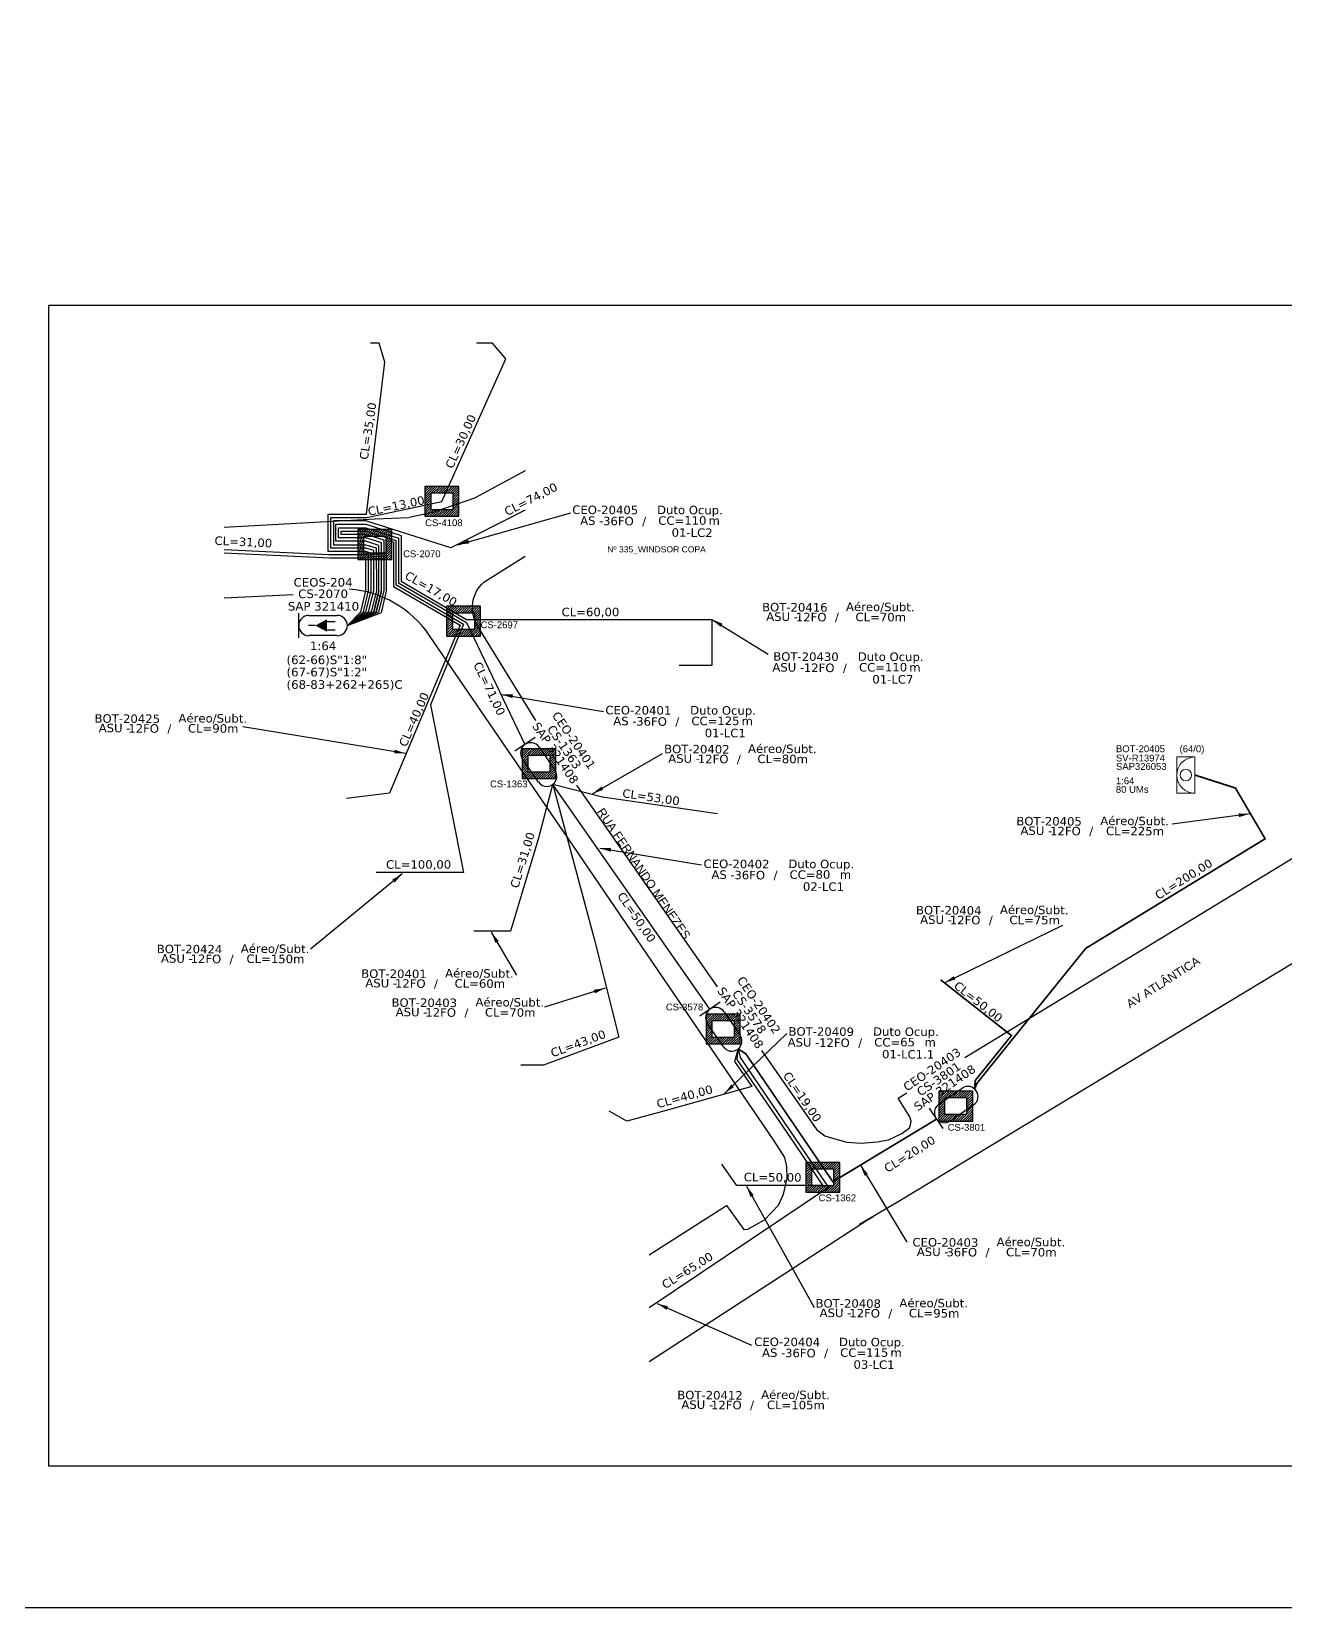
# Model space of a CAD drawing. Extents: x -89 to 1665, y 705 to 1299.
# Drawn here: x 1325.3 to 1546.9, y 705 to 983.6 of the extents above; entities that cross this region are included whole.
import ezdxf
from ezdxf.enums import TextEntityAlignment as Align

# ---------------------------------------------------------------- set-up
doc = ezdxf.new("R2010")
doc.units = 0
for name, color, linetype in [('10.1-Caixas Subterrâneas', 5, 'Continuous'), ('20.4-CEOS', 1, 'Continuous'), ('20.5-CEO', 1, 'Continuous'), ('CAP a instalar', 1, 'Continuous'), ('celulas gpon', 7, 'Continuous'), ('label_cabos', 7, 'Continuous'), ('Legenda', 1, 'Continuous'), ('QUADRA', 7, 'Continuous'), ('Segmento de Logradouro Texto', 238, 'Continuous')]:
    doc.layers.add(name, color=color, linetype=linetype)
doc.layers.add('20.1-CDO_INTERIOR', color=1, linetype='Continuous', lineweight=0)
doc.layers.add('EXTRA', color=50, linetype='Continuous', plot=False)
doc.styles.add('ARIAL', font='arial.ttf')
doc.styles.add('DIGICADE', font='arial.ttf')
doc.styles.add('siredit', font='verdana.ttf')
doc.linetypes.add('FENCELINE1', pattern='A,0.25,-0.1,[133,ltypeshp.shx,S=0.1,R=0,X=-0.1,Y=0],-0.1,1', length=1.45)
doc.dimstyles.new('CC', dxfattribs={"dimtxt": 1, "dimasz": 2, "dimexe": 0.18, "dimexo": 0.0625, "dimgap": 0.09, "dimtad": 0, "dimdec": 0, "dimrnd": 1, "dimzin": 0, "dimdsep": 46, "dimtxsty": 'siredit', "dimblk": 'NONE', "dimcen": 0, "dimse1": 1, "dimse2": 1, "dimsd1": 1, "dimsd2": 1, "dimclrt": 7, "dimadec": 0, "dimazin": 0, "dimtfac": 1, "dimtdec": 0, "dimtofl": 0, "dimtmove": 0, "dimatfit": 3, "dimfxl": 0, "dimtolj": 1, "dimtzin": 0, "dimarcsym": 0})

# ---------------------------------------------------------------- blocks, each defined once
blk = doc.blocks.new('*X59')
at = {"color": 0, "linetype": 'Continuous'}
for p, q in [((-1.25, 0.34099), (-0.49099, 1.1)), ((-1.25, 0.517767), (-0.667767, 1.1)), ((-1.25, 0.694544), (-0.844544, 1.1)), ((-1.25, 0.87132), (-1.02132, 1.1)), ((-1.25, 1.048097), (-1.198097, 1.1)), ((-1.25, 0.164214), (-0.8035, 0.610714)), ((-1.25, -0.012563), (-0.8035, 0.433937)), ((-1.25, -0.18934), (-0.8035, 0.25716)), ((-1.25, -0.366117), (-0.8035, 0.080383)), ((-0.789214, 0.625), (-0.314214, 1.1)), ((-0.612437, 0.625), (-0.137437, 1.1)), ((-0.43566, 0.625), (0.03934, 1.1)), ((-0.258883, 0.625), (0.216117, 1.1)), ((-0.082107, 0.625), (0.392893, 1.1)), ((0.09467, 0.625), (0.56967, 1.1)), ((0.271447, 0.625), (0.746447, 1.1)), ((0.448223, 0.625), (0.923223, 1.1)), ((0.625, 0.625), (1.1, 1.1)), ((0.801777, 0.625), (1.25, 1.073223)), ((0.8035, 0.449947), (1.25, 0.896447)), ((0.8035, 0.27317), (1.25, 0.71967)), ((0.8035, 0.096393), (1.25, 0.542893)), ((0.8035, -0.080383), (1.25, 0.366117)), ((0.8035, -0.25716), (1.25, 0.18934)), ((0.8035, -0.433937), (1.25, 0.012563)), ((-1.25, -0.542893), (-0.8035, -0.096393)), ((-1.25, -0.71967), (-0.8035, -0.27317)), ((-1.25, -0.896447), (-0.8035, -0.449947)), ((-1.25, -1.073223), (-0.801777, -0.625)), ((-1.1, -1.1), (-0.625, -0.625)), ((-0.923223, -1.1), (-0.448223, -0.625)), ((-0.746447, -1.1), (-0.271447, -0.625)), ((-0.56967, -1.1), (-0.09467, -0.625)), ((-0.392893, -1.1), (0.082107, -0.625)), ((-0.216117, -1.1), (0.258883, -0.625)), ((-0.03934, -1.1), (0.43566, -0.625)), ((0.137437, -1.1), (0.612437, -0.625)), ((0.314214, -1.1), (0.789214, -0.625)), ((0.49099, -1.1), (1.25, -0.34099)), ((0.667767, -1.1), (1.25, -0.517767)), ((0.8035, -0.610714), (1.25, -0.164214)), ((0.844544, -1.1), (1.25, -0.694544)), ((1.02132, -1.1), (1.25, -0.87132)), ((1.198097, -1.1), (1.25, -1.048097))]:
    blk.add_line(p, q, dxfattribs=at)
blk = doc.blocks.new('MANHOLE_MQ')
at = {"color": 0, "linetype": 'Continuous'}
for p, q in [((0.00000623, 0.00000569), (-0.00000627, 0.00000569)), ((-0.00000627, 0.00000569), (-0.00000627, -0.00000531)), ((-0.00000404, 0.00000331), (0.00000399, 0.00000331)), ((-0.00000404, -0.00000294), (-0.00000404, 0.00000331)), ((0.00000399, 0.00000331), (0.00000399, -0.00000294)), ((0.00000623, -0.00000531), (0.00000623, 0.00000569)), ((-0.00000627, -0.00000531), (0.00000623, -0.00000531)), ((0.00000399, -0.00000294), (-0.00000404, -0.00000294)), ((0.00000399, -0.00000294), (0.00000399, -0.00000294))]:
    blk.add_line(p, q, dxfattribs=at)
at = {"color": 0, "linetype": 'Continuous', "xscale": 5e-06, "yscale": 5e-06, "zscale": 1e-05}
blk.add_blockref('*X59', (-0.00000002, 0.00000019), dxfattribs=at)
blk = doc.blocks.new('Inst CB DT OCUP CFOA-SM-AS-80-TS-36')
at = {"layer": 'label_cabos', "color": 0, "style": 'siredit'}
for tag, flags, p in [('ID_ATIVIDADE', 3, (1.31, 2.67)), ('FATOR', 1, (11.56, 2.55))]:
    blk.add_attdef(tag, text='', height=1, rotation=359.69, dxfattribs=dict(at, flags=flags)).set_placement(p, align=Align.MIDDLE_CENTER)
for tag, p in [('TIPO_CABO', (1.76, 0)), ('DESTINO_CABO', (3.13, 1.26)), ('CABO', (4.69, -0.05)), ('/', (7.71, -0.05)), ('LANCE', (10.91, 0)), ('TIPO_CABO', (13.11, 1.24)), ('UND', (15.96, 0)), ('FID', (13.15, -1.41))]:
    blk.add_attdef(tag, text='', height=1, rotation=359.69, dxfattribs=at).set_placement(p, align=Align.MIDDLE_CENTER)
blk.add_attdef('QTDE', (12.43, -0.47), '', height=1, rotation=359.69, dxfattribs=at)
blk = doc.blocks.new('_None')
blk = doc.blocks.new('LEGENDA DOS CABOS')
at = {"layer": 'EXTRA', "color": 0, "style": 'siredit'}
for tag, p in [('ID', (4.6, 0.97)), ('XX', (9.03, 0.97))]:
    blk.add_attdef(tag, text='', height=0.48, rotation=359.69, dxfattribs=at).set_placement(p, align=Align.MIDDLE_CENTER)
at = {"layer": 'Legenda', "color": 0, "style": 'siredit'}
for tag, p in [('TIPO_CABO', (1.31, 0)), ('CABO', (4.69, -0.05)), ('/', (6.81, -0.05)), ('METROS', (10.03, -0.05))]:
    blk.add_attdef(tag, text='', height=0.8, rotation=359.69, dxfattribs=at).set_placement(p, align=Align.MIDDLE_CENTER)
blk = doc.blocks.new('Inst CB DT OCUP CFOA-SM-ASU-120-S-12')
at = {"layer": 'label_cabos', "color": 0, "style": 'siredit'}
for tag, flags, p in [('ID_ATIVIDADE', 3, (1.31, 2.67)), ('FATOR', 1, (11.56, 2.55))]:
    blk.add_attdef(tag, text='', height=1, rotation=359.69, dxfattribs=dict(at, flags=flags)).set_placement(p, align=Align.MIDDLE_CENTER)
for tag, p in [('TIPO_CABO', (1.26, 0)), ('DESTINO_CABO', (3.13, 1.26)), ('CABO', (4.69, -0.05)), ('/', (7.71, -0.05)), ('LANCE', (10.91, 0)), ('TIPO_CABO', (13.11, 1.24)), ('UND', (15.96, 0)), ('FID', (13.15, -1.41))]:
    blk.add_attdef(tag, text='', height=1, rotation=359.69, dxfattribs=at).set_placement(p, align=Align.MIDDLE_CENTER)
blk.add_attdef('QTDE', (12.43, -0.47), '', height=1, rotation=359.69, dxfattribs=at)
blk = doc.blocks.new('*U92')
at = {"layer": '20.4-CEOS', "color": 7, "style": 'siredit'}
blk.add_attdef('FIBRAS_SPLITTER', (0, 0), '', height=1.01, dxfattribs=at)
for tag, p, flags in [('ID_ATIVIDADE', (0, -1.48), 3), ('FATOR', (0, -2.79), 1), ('QTDE', (0, -4.11), 1), ('FID', (0, -5.42), 1)]:
    blk.add_attdef(tag, p, '', height=1.01, dxfattribs=dict(at, flags=flags))

msp = doc.modelspace()

# ---------------------------------------------------------------- linework, layer by layer
for points in [[(826.13, 705.02), (1664.7, 705.02), (1664.7, 1299.02), (826.13, 1299.02), (826.13, 705.02)], [(1386.69, 884.73), (1385.76, 880.99)], [(1387.15, 884.73), (1386.22, 880.99)]]:
    msp.add_lwpolyline(points)
msp.add_lwpolyline([(1622.51, 729.97), (1328.33, 729.97), (1328.33, 935.22), (1622.51, 935.22)], close=True)
at = {"layer": '20.1-CDO_INTERIOR', "lineweight": 18}
msp.add_lwpolyline([(1527.68, 848.96), (1527.67, 855.34), (1530.86, 855.34), (1530.86, 848.96)], close=True, dxfattribs=at)
msp.add_circle((1529.27, 852.15), 1.02, dxfattribs=at)
msp.add_arc((1530.86, 852.15), 3.19, 90.0276, 270.0276, dxfattribs=at)
at = {"layer": '20.4-CEOS', "color": 5}
for p, q in [((1374.31, 880.36), (1379.32, 880.36)), ((1379.32, 876.79), (1374.31, 876.79))]:
    msp.add_line(p, q, dxfattribs=at)
for points in [[(1372.52, 876.42), (1372.52, 880.73)], [(1375.43, 878.57), (1374.23, 878.57)], [(1377.41, 879.28), (1378.93, 879.28)], [(1377.41, 877.8), (1378.93, 877.8)]]:
    msp.add_lwpolyline(points, dxfattribs=at)
msp.add_lwpolyline([(1375.43, 878.57, 0, 2.21, 0), (1377.5, 878.57, 2.21, 2.21, 0)], format="xyseb", dxfattribs=at)
for centre, start, end in [((1374.31, 878.57), 90, 270), ((1379.32, 878.57), 270, 90)]:
    msp.add_arc(centre, 1.79, start, end, dxfattribs=at)
at = {"layer": '20.5-CEO', "color": 7}
for p, q in [((1414.97, 857.1), (1417.81, 852.94)), ((1414.85, 850.91), (1412, 855.07))]:
    msp.add_line(p, q, dxfattribs=at)
at = {"layer": '20.5-CEO', "color": 5}
for p, q in [((1447.54, 804.12), (1444.7, 808.28)), ((1447.67, 810.3), (1450.51, 806.15))]:
    msp.add_line(p, q, dxfattribs=at)
at = {"layer": '20.5-CEO', "color": 1}
for p, q in [((1485.59, 793.96), (1489.75, 796.8)), ((1491.78, 793.84), (1487.62, 791))]:
    msp.add_line(p, q, dxfattribs=at)
at = {"layer": '20.5-CEO', "color": 7}
msp.add_lwpolyline([(1414.26, 858.79), (1410.69, 856.34)], dxfattribs=at)
at = {"layer": '20.5-CEO', "color": 5}
msp.add_lwpolyline([(1446.96, 811.99), (1443.38, 809.55)], dxfattribs=at)
at = {"layer": '20.5-CEO', "color": 1}
msp.add_lwpolyline([(1483.9, 793.26), (1486.34, 789.68)], dxfattribs=at)
at = {"layer": '20.5-CEO', "color": 7}
for centre, start, end in [((1413.49, 856.08), 34.3498, 214.3498), ((1416.33, 851.93), 214.3498, 34.3498)]:
    msp.add_arc(centre, 1.79, start, end, dxfattribs=at)
at = {"layer": '20.5-CEO', "color": 5}
for centre, start, end in [((1446.18, 809.29), 34.3498, 214.3498), ((1449.03, 805.13), 214.3498, 34.3498)]:
    msp.add_arc(centre, 1.79, start, end, dxfattribs=at)
at = {"layer": '20.5-CEO', "color": 1}
for centre, start, end in [((1490.76, 795.32), 304.3498, 124.3498), ((1486.61, 792.48), 124.3498, 304.3498)]:
    msp.add_arc(centre, 1.79, start, end, dxfattribs=at)
at = {"layer": 'CAP a instalar', "color": 7, "linetype": 'FENCELINE1', "ltscale": 7}
for points in [[(1384.38, 881), (1385.31, 884.72), (1385.31, 886.55), (1385.31, 889.55), (1385.31, 891.36), (1384.39, 891.66), (1377.71, 891.66), (1377.71, 898.26), (1384.46, 898.26), (1387.73, 925.13), (1386.71, 928.46), (1385.21, 928.45)], [(1381.11, 878.58), (1384.84, 880.99), (1385.77, 884.72), (1385.77, 891.83), (1384.39, 892.26), (1378.17, 892.26), (1378.17, 897.66), (1384.52, 897.66), (1397.8, 900.51), (1409.1, 925.71), (1406.74, 928.49), (1403.93, 928.45)], [(1412.55, 898.99), (1399.41, 892.29), (1384.39, 897.06), (1378.63, 897.06), (1378.63, 892.86), (1384.39, 892.86), (1386.21, 892.29), (1386.23, 884.72), (1385.3, 880.99), (1381.12, 878.58)], [(1381.12, 878.58), (1385.76, 880.99), (1386.69, 884.72), (1386.69, 892.74), (1384.39, 893.46), (1379.08, 893.46), (1379.08, 896.46), (1384.39, 896.46), (1390.61, 894.51), (1390.61, 886.4), (1402.15, 879.66), (1404.64, 879.66), (1445.52, 879.66), (1445.52, 871.48), (1444.55, 871.48), (1440.72, 871.48), (1439.74, 871.48)], [(1381.12, 878.58), (1383.93, 881), (1384.86, 884.72), (1384.85, 889.6), (1384.85, 891.06), (1384.39, 891.06), (1377.8, 891.06), (1359.35, 891.95)], [(1381.12, 878.58), (1383.47, 880.99), (1384.39, 884.72), (1384.39, 887.09), (1384.39, 890.46), (1384.39, 890.46), (1378.03, 890.46), (1359.35, 891.36)], [(1450.18, 803.75), (1449.51, 801.54), (1452.55, 797.08), (1437.45, 792.88), (1430.5, 790.95), (1427.38, 792.74)], [(1450.18, 803.75), (1450.52, 802.2), (1457.23, 792.34), (1466.11, 779.27), (1434.42, 757.97)]]:
    msp.add_lwpolyline(points, dxfattribs=at)
at = {"layer": 'CAP a instalar', "color": 5, "linetype": 'FENCELINE1', "ltscale": 7}
for points in [[(1381.11, 878.58), (1386.22, 880.99), (1387.15, 884.72), (1387.15, 893.19), (1384.39, 894.06), (1379.55, 894.06), (1379.55, 895.86), (1384.39, 895.86), (1390.15, 894.03), (1390.15, 886.14), (1396.85, 882.21), (1402.15, 879.13), (1412.47, 857.56)], [(1384.38, 881), (1381.12, 878.58)], [(1445.17, 810.77), (1417.4, 850.49)]]:
    msp.add_lwpolyline(points, dxfattribs=at)
at = {"layer": 'CAP a instalar', "color": 8, "linetype": 'FENCELINE1', "ltscale": 7}
for points in [[(1381.12, 878.58), (1386.68, 880.99), (1387.61, 884.72), (1387.61, 893.64), (1384.39, 894.66), (1380.01, 894.66), (1380.01, 895.26), (1384.39, 895.26), (1389.69, 893.6), (1389.69, 885.82), (1401.65, 878.84), (1395.82, 864.57), (1401.64, 834.91), (1386.17, 834.91)], [(1381.11, 878.57), (1387.12, 880.89), (1388.04, 884.62), (1388.04, 893.54), (1389.23, 893.36), (1389.23, 885.48), (1401.05, 878.62), (1388.55, 848.94), (1380.94, 848.02)], [(1403.46, 824.63), (1409.96, 824.63), (1411.91, 831.11), (1414.85, 840.89), (1417.4, 850.49)], [(1417.4, 850.49), (1424.72, 823.22), (1429.07, 805.81), (1415.78, 800.89), (1411.75, 800.89)], [(1446.48, 845.27), (1426.16, 848.22), (1417.4, 850.49)], [(1447.22, 783.36), (1449.81, 779.65), (1449.81, 779.65), (1449.81, 779.65), (1465.13, 779.65), (1456.67, 792.09), (1450.01, 801.88), (1450.18, 803.75)]]:
    msp.add_lwpolyline(points, dxfattribs=at)
at = {"layer": 'CAP a instalar', "color": 1, "linetype": 'FENCELINE1', "ltscale": 7, "const_width": 0.3}
for points in [[(1492.38, 797.71), (1511.58, 821.52), (1543.27, 840.88), (1538.03, 849.85), (1530.86, 852.15), (1530.86, 852.15)], [(1450.16, 803.74), (1451.51, 802.88), (1466.89, 780.26), (1476.17, 785.87), (1483.33, 790.19), (1484.72, 791.04), (1485.22, 791.34)], [(1491.95, 796.67), (1492.38, 797.71)]]:
    msp.add_lwpolyline(points, dxfattribs=at)
at = {"layer": 'CAP a instalar', "color": 8, "linetype": 'FENCELINE1', "ltscale": 7, "const_width": 0.3}
for points in [[(1492.04, 798.16), (1498.44, 806.1), (1498.44, 806.1), (1498.44, 806.1), (1485.93, 815.96)], [(1491.95, 796.67), (1492.04, 798.16)]]:
    msp.add_lwpolyline(points, dxfattribs=at)
at = {"layer": 'QUADRA', "color": 4, "ltscale": 5e-05, "elevation": -0.18}
for points in [[(1412.55, 905.92), (1403.54, 901.07), (1396.4, 898.59), (1392, 897.66)], [(1359.35, 895.98), (1385.99, 897.41), (1392, 897.66)], [(1371.51, 884.01), (1359.35, 883.41)], [(1490.19, 802.2), (1604.47, 871.76), (1604.51, 871.97)], [(1606.4, 854.06), (1478.75, 776.9), (1471.57, 772.71), (1474.01, 774.14), (1434.42, 748.45)], [(1421.61, 850.33), (1446.43, 814.74)], [(1457.29, 776.1), (1458.16, 778.06), (1458.8, 780.85), (1458.74, 782.99), (1458.41, 784.56), (1456.51, 787.52), (1420.06, 841.05)], [(1454.3, 803.46), (1464.07, 789.46), (1465.45, 788.38), (1467.23, 787.83), (1469.36, 787.27), (1471.87, 787.07), (1474.74, 787.35), (1476.74, 787.66), (1479.1, 788.81), (1480.41, 789.82), (1480.63, 790.35), (1480.71, 790.98), (1480.5, 791.76), (1478.45, 795.05), (1479.98, 795.99)], [(1434.42, 767.34), (1448.09, 776.08), (1451.17, 771.82), (1451.86, 771.89), (1454.84, 773.51), (1457.29, 776.1)]]:
    msp.add_lwpolyline(points, dxfattribs=at)
for points in [[(1414.39, 861.78), (1404.09, 878.53, -0.361157), (1405.19, 886.23), (1412.55, 890.86)], [(1420.06, 841.05), (1395.57, 876.88, 0.228166), (1381.46, 885.01)]]:
    msp.add_lwpolyline(points, format="xyb", dxfattribs=at)

# ---------------------------------------------------------------- block references
at = {"layer": '10.1-Caixas Subterrâneas', "color": 30, "xscale": 479681.3314667373, "yscale": 479681.3314667373, "zscale": 479681.3314667373}
for p, rotation in [((1397.8, 900.61, -0.18), 180.0000000000626), ((1385.95, 892.97), 180.0000000000629), ((1401.63, 879.43), 180.0000000000628), ((1414.96, 854.26), 180.0000000000628), ((1447.49, 807.35), 180.0000000000627), ((1488.59, 793.72), 180.0000000000626), ((1465.09, 781.15), 180.0000000000627)]:
    msp.add_blockref('MANHOLE_MQ', p, dxfattribs=dict(at, rotation=rotation))
at = {"layer": '20.4-CEOS', "color": 5, "lineweight": 0, "xscale": 1.5, "yscale": 1.5, "zscale": 1.5}
msp.add_blockref('*U92', (1370.35, 869.59), dxfattribs=at).add_auto_attribs({'FIBRAS_SPLITTER': '(67-67)S"1:2"'})
at = {"layer": 'label_cabos', "color": 0, "lineweight": 0}
ref = msp.add_blockref('Inst CB DT OCUP CFOA-SM-AS-80-TS-36', (1421.97, 897.12), dxfattribs=dict(at, xscale=1.5, yscale=1.5, zscale=1.5))
ref.add_attrib('DESTINO_CABO', 'CEO-20405', dxfattribs={"color": 0, "height": 1.5, "rotation": 359.69, "style": 'siredit'}).set_placement((1426.67, 899.01), align=Align.MIDDLE_CENTER)
ref.add_attrib('CABO', '36FO', dxfattribs={"color": 0, "height": 1.5, "rotation": 359.69, "style": 'siredit'}).set_placement((1429, 897.04), align=Align.MIDDLE_CENTER)
ref.add_attrib('TIPO_CABO', 'Duto Ocup.', dxfattribs={"color": 0, "height": 1.5, "rotation": 359.69, "style": 'siredit'}).set_placement((1441.64, 898.99), align=Align.MIDDLE_CENTER)
ref.add_attrib('/', '/', dxfattribs={"color": 0, "height": 1.5, "rotation": 359.69, "style": 'siredit'}).set_placement((1433.55, 897.04), align=Align.MIDDLE_CENTER)
ref.add_attrib('TIPO_CABO', 'AS - ', dxfattribs={"color": 0, "height": 1.5, "rotation": 359.69, "style": 'siredit'}).set_placement((1424.62, 897.11), align=Align.MIDDLE_CENTER)
ref.add_attrib('FID', ' 01-LC2', dxfattribs={"color": 0, "height": 1.5, "rotation": 359.69, "style": 'siredit'}).set_placement((1441.7, 895), align=Align.MIDDLE_CENTER)
ref.add_attrib('LANCE', 'CC=', dxfattribs={"color": 0, "height": 1.5, "rotation": 359.69, "style": 'siredit'}).set_placement((1438.34, 897.12), align=Align.MIDDLE_CENTER)
ref.add_attrib('QTDE', '110', (1440.62, 896.41), dxfattribs={"color": 0, "height": 1.5, "rotation": 359.69, "style": 'siredit'})
ref.add_attrib('UND', 'm', dxfattribs={"color": 0, "height": 1.5, "rotation": 359.69, "style": 'siredit'}).set_placement((1445.92, 897.12), align=Align.MIDDLE_CENTER)
ref = msp.add_blockref('LEGENDA DOS CABOS', (1453.81, 879.36), dxfattribs=dict(at, xscale=1.5, yscale=1.5, zscale=1.5))
ref.add_attrib('ID', 'BOT-20416', dxfattribs={"color": 0, "height": 1.5, "rotation": 359.69, "style": 'siredit'}).set_placement((1460.17, 881.8), align=Align.MIDDLE_CENTER)
ref.add_attrib('CABO', '12FO', dxfattribs={"color": 0, "height": 1.5, "rotation": 359.69, "style": 'siredit'}).set_placement((1463.06, 880.07), align=Align.MIDDLE_CENTER)
ref.add_attrib('METROS', 'CL=70m', dxfattribs={"color": 0, "height": 1.5, "rotation": 359.69, "style": 'siredit'}).set_placement((1475.35, 880.07), align=Align.MIDDLE_CENTER)
ref.add_attrib('XX', 'Aéreo/Subt.', dxfattribs={"color": 0, "height": 1.5, "rotation": 359.69, "style": 'siredit'}).set_placement((1475.27, 881.87), align=Align.MIDDLE_CENTER)
ref.add_attrib('/', '/', dxfattribs={"color": 0, "height": 1.5, "rotation": 359.69, "style": 'siredit'}).set_placement((1467.6, 880.07), align=Align.MIDDLE_CENTER)
ref.add_attrib('TIPO_CABO', 'ASU -', dxfattribs={"color": 0, "height": 1.5, "rotation": 359.69, "style": 'siredit'}).set_placement((1457.92, 880.14), align=Align.MIDDLE_CENTER)
ref = msp.add_blockref('Inst CB DT OCUP CFOA-SM-ASU-120-S-12', (1457.44, 871.19), dxfattribs=dict(at, xscale=1.5, yscale=1.5, zscale=1.5))
ref.add_attrib('DESTINO_CABO', 'BOT-20430', dxfattribs={"color": 0, "height": 1.5, "rotation": 359.69, "style": 'siredit'}).set_placement((1462.14, 873.08), align=Align.MIDDLE_CENTER)
ref.add_attrib('CABO', '12FO', dxfattribs={"color": 0, "height": 1.5, "rotation": 359.69, "style": 'siredit'}).set_placement((1464.47, 871.11), align=Align.MIDDLE_CENTER)
ref.add_attrib('TIPO_CABO', 'Duto Ocup.', dxfattribs={"color": 0, "height": 1.5, "rotation": 359.69, "style": 'siredit'}).set_placement((1477.11, 873.06), align=Align.MIDDLE_CENTER)
ref.add_attrib('/', '/', dxfattribs={"color": 0, "height": 1.5, "rotation": 359.69, "style": 'siredit'}).set_placement((1469.02, 871.11), align=Align.MIDDLE_CENTER)
ref.add_attrib('TIPO_CABO', 'ASU - ', dxfattribs={"color": 0, "height": 1.5, "rotation": 359.69, "style": 'siredit'}).set_placement((1459.34, 871.18), align=Align.MIDDLE_CENTER)
ref.add_attrib('FID', ' 01-LC7', dxfattribs={"color": 0, "height": 1.5, "rotation": 359.69, "style": 'siredit'}).set_placement((1477.17, 869.07), align=Align.MIDDLE_CENTER)
ref.add_attrib('LANCE', 'CC=', dxfattribs={"color": 0, "height": 1.5, "rotation": 359.69, "style": 'siredit'}).set_placement((1473.81, 871.19), align=Align.MIDDLE_CENTER)
ref.add_attrib('QTDE', '110', (1476.09, 870.48), dxfattribs={"color": 0, "height": 1.5, "rotation": 359.69, "style": 'siredit'})
ref.add_attrib('UND', 'm', dxfattribs={"color": 0, "height": 1.5, "rotation": 359.69, "style": 'siredit'}).set_placement((1481.39, 871.19), align=Align.MIDDLE_CENTER)
ref = msp.add_blockref('Inst CB DT OCUP CFOA-SM-AS-80-TS-36', (1427.82, 861.7), dxfattribs=dict(at, xscale=1.5, yscale=1.5, zscale=1.5))
ref.add_attrib('DESTINO_CABO', 'CEO-20401', dxfattribs={"color": 0, "height": 1.5, "rotation": 359.69, "style": 'siredit'}).set_placement((1432.52, 863.6), align=Align.MIDDLE_CENTER)
ref.add_attrib('CABO', '36FO', dxfattribs={"color": 0, "height": 1.5, "rotation": 359.69, "style": 'siredit'}).set_placement((1434.85, 861.62), align=Align.MIDDLE_CENTER)
ref.add_attrib('TIPO_CABO', 'Duto Ocup.', dxfattribs={"color": 0, "height": 1.5, "rotation": 359.69, "style": 'siredit'}).set_placement((1447.49, 863.57), align=Align.MIDDLE_CENTER)
ref.add_attrib('/', '/', dxfattribs={"color": 0, "height": 1.5, "rotation": 359.69, "style": 'siredit'}).set_placement((1439.4, 861.62), align=Align.MIDDLE_CENTER)
ref.add_attrib('TIPO_CABO', 'AS - ', dxfattribs={"color": 0, "height": 1.5, "rotation": 359.69, "style": 'siredit'}).set_placement((1430.47, 861.7), align=Align.MIDDLE_CENTER)
ref.add_attrib('FID', ' 01-LC1', dxfattribs={"color": 0, "height": 1.5, "rotation": 359.69, "style": 'siredit'}).set_placement((1447.55, 859.58), align=Align.MIDDLE_CENTER)
ref.add_attrib('LANCE', 'CC=', dxfattribs={"color": 0, "height": 1.5, "rotation": 359.69, "style": 'siredit'}).set_placement((1444.19, 861.7), align=Align.MIDDLE_CENTER)
ref.add_attrib('QTDE', '125', (1446.47, 860.99), dxfattribs={"color": 0, "height": 1.5, "rotation": 359.69, "style": 'siredit'})
ref.add_attrib('UND', 'm', dxfattribs={"color": 0, "height": 1.5, "rotation": 359.69, "style": 'siredit'}).set_placement((1451.77, 861.7), align=Align.MIDDLE_CENTER)
ref = msp.add_blockref('LEGENDA DOS CABOS', (1335.86, 859.67), dxfattribs=dict(at, xscale=1.5, yscale=1.5, zscale=1.5))
ref.add_attrib('ID', 'BOT-20425', dxfattribs={"color": 0, "height": 1.5, "rotation": 359.69, "style": 'siredit'}).set_placement((1342.22, 862.12), align=Align.MIDDLE_CENTER)
ref.add_attrib('CABO', '12FO', dxfattribs={"color": 0, "height": 1.5, "rotation": 359.69, "style": 'siredit'}).set_placement((1345.1, 860.39), align=Align.MIDDLE_CENTER)
ref.add_attrib('METROS', 'CL=90m', dxfattribs={"color": 0, "height": 1.5, "rotation": 359.69, "style": 'siredit'}).set_placement((1357.4, 860.39), align=Align.MIDDLE_CENTER)
ref.add_attrib('XX', 'Aéreo/Subt.', dxfattribs={"color": 0, "height": 1.5, "rotation": 359.69, "style": 'siredit'}).set_placement((1357.32, 862.18), align=Align.MIDDLE_CENTER)
ref.add_attrib('/', '/', dxfattribs={"color": 0, "height": 1.5, "rotation": 359.69, "style": 'siredit'}).set_placement((1349.65, 860.39), align=Align.MIDDLE_CENTER)
ref.add_attrib('TIPO_CABO', 'ASU -', dxfattribs={"color": 0, "height": 1.5, "rotation": 359.69, "style": 'siredit'}).set_placement((1339.97, 860.46), align=Align.MIDDLE_CENTER)
ref = msp.add_blockref('LEGENDA DOS CABOS', (1436.5, 854.28), dxfattribs=dict(at, xscale=1.5, yscale=1.5, zscale=1.5))
ref.add_attrib('ID', 'BOT-20402', dxfattribs={"color": 0, "height": 1.5, "rotation": 359.69, "style": 'siredit'}).set_placement((1442.86, 856.73), align=Align.MIDDLE_CENTER)
ref.add_attrib('CABO', '12FO', dxfattribs={"color": 0, "height": 1.5, "rotation": 359.69, "style": 'siredit'}).set_placement((1445.74, 854.99), align=Align.MIDDLE_CENTER)
ref.add_attrib('METROS', 'CL=80m', dxfattribs={"color": 0, "height": 1.5, "rotation": 359.69, "style": 'siredit'}).set_placement((1458.03, 854.99), align=Align.MIDDLE_CENTER)
ref.add_attrib('XX', 'Aéreo/Subt.', dxfattribs={"color": 0, "height": 1.5, "rotation": 359.69, "style": 'siredit'}).set_placement((1457.96, 856.79), align=Align.MIDDLE_CENTER)
ref.add_attrib('/', '/', dxfattribs={"color": 0, "height": 1.5, "rotation": 359.69, "style": 'siredit'}).set_placement((1450.28, 854.99), align=Align.MIDDLE_CENTER)
ref.add_attrib('TIPO_CABO', 'ASU -', dxfattribs={"color": 0, "height": 1.5, "rotation": 359.69, "style": 'siredit'}).set_placement((1440.61, 855.07), align=Align.MIDDLE_CENTER)
ref = msp.add_blockref('LEGENDA DOS CABOS', (1498.74, 841.54), dxfattribs=dict(at, xscale=1.5, yscale=1.5, zscale=1.5))
ref.add_attrib('ID', 'BOT-20405', dxfattribs={"color": 0, "height": 1.5, "rotation": 359.69, "style": 'siredit'}).set_placement((1505.1, 843.98), align=Align.MIDDLE_CENTER)
ref.add_attrib('CABO', '12FO', dxfattribs={"color": 0, "height": 1.5, "rotation": 359.69, "style": 'siredit'}).set_placement((1507.99, 842.25), align=Align.MIDDLE_CENTER)
ref.add_attrib('METROS', 'CL=225m', dxfattribs={"color": 0, "height": 1.5, "rotation": 359.69, "style": 'siredit'}).set_placement((1520.28, 842.25), align=Align.MIDDLE_CENTER)
ref.add_attrib('XX', 'Aéreo/Subt.', dxfattribs={"color": 0, "height": 1.5, "rotation": 359.69, "style": 'siredit'}).set_placement((1520.2, 844.04), align=Align.MIDDLE_CENTER)
ref.add_attrib('/', '/', dxfattribs={"color": 0, "height": 1.5, "rotation": 359.69, "style": 'siredit'}).set_placement((1512.53, 842.25), align=Align.MIDDLE_CENTER)
ref.add_attrib('TIPO_CABO', 'ASU -', dxfattribs={"color": 0, "height": 1.5, "rotation": 359.69, "style": 'siredit'}).set_placement((1502.85, 842.32), align=Align.MIDDLE_CENTER)
ref = msp.add_blockref('Inst CB DT OCUP CFOA-SM-AS-80-TS-36', (1445.18, 834.55), dxfattribs=dict(at, xscale=1.5, yscale=1.5, zscale=1.5))
ref.add_attrib('DESTINO_CABO', 'CEO-20402', dxfattribs={"color": 0, "height": 1.5, "rotation": 359.69, "style": 'siredit'}).set_placement((1449.87, 836.44), align=Align.MIDDLE_CENTER)
ref.add_attrib('CABO', '36FO', dxfattribs={"color": 0, "height": 1.5, "rotation": 359.69, "style": 'siredit'}).set_placement((1452.2, 834.47), align=Align.MIDDLE_CENTER)
ref.add_attrib('TIPO_CABO', 'Duto Ocup.', dxfattribs={"color": 0, "height": 1.5, "rotation": 359.69, "style": 'siredit'}).set_placement((1464.84, 836.42), align=Align.MIDDLE_CENTER)
ref.add_attrib('/', '/', dxfattribs={"color": 0, "height": 1.5, "rotation": 359.69, "style": 'siredit'}).set_placement((1456.75, 834.47), align=Align.MIDDLE_CENTER)
ref.add_attrib('TIPO_CABO', 'AS - ', dxfattribs={"color": 0, "height": 1.5, "rotation": 359.69, "style": 'siredit'}).set_placement((1447.82, 834.54), align=Align.MIDDLE_CENTER)
ref.add_attrib('FID', ' 02-LC1', dxfattribs={"color": 0, "height": 1.5, "rotation": 359.69, "style": 'siredit'}).set_placement((1464.9, 832.43), align=Align.MIDDLE_CENTER)
ref.add_attrib('LANCE', 'CC=', dxfattribs={"color": 0, "height": 1.5, "rotation": 359.69, "style": 'siredit'}).set_placement((1461.54, 834.55), align=Align.MIDDLE_CENTER)
ref.add_attrib('QTDE', '80', (1463.82, 833.84), dxfattribs={"color": 0, "height": 1.5, "rotation": 359.69, "style": 'siredit'})
ref.add_attrib('UND', 'm', dxfattribs={"color": 0, "height": 1.5, "rotation": 359.69, "style": 'siredit'}).set_placement((1469.12, 834.55), align=Align.MIDDLE_CENTER)
ref = msp.add_blockref('LEGENDA DOS CABOS', (1481.01, 825.81), dxfattribs=dict(at, xscale=1.5, yscale=1.5, zscale=1.5))
ref.add_attrib('ID', 'BOT-20404', dxfattribs={"color": 0, "height": 1.5, "rotation": 359.69, "style": 'siredit'}).set_placement((1487.37, 828.25), align=Align.MIDDLE_CENTER)
ref.add_attrib('CABO', '12FO', dxfattribs={"color": 0, "height": 1.5, "rotation": 359.69, "style": 'siredit'}).set_placement((1490.26, 826.52), align=Align.MIDDLE_CENTER)
ref.add_attrib('METROS', 'CL=75m', dxfattribs={"color": 0, "height": 1.5, "rotation": 359.69, "style": 'siredit'}).set_placement((1502.55, 826.52), align=Align.MIDDLE_CENTER)
ref.add_attrib('XX', 'Aéreo/Subt.', dxfattribs={"color": 0, "height": 1.5, "rotation": 359.69, "style": 'siredit'}).set_placement((1502.47, 828.32), align=Align.MIDDLE_CENTER)
ref.add_attrib('/', '/', dxfattribs={"color": 0, "height": 1.5, "rotation": 359.69, "style": 'siredit'}).set_placement((1494.8, 826.52), align=Align.MIDDLE_CENTER)
ref.add_attrib('TIPO_CABO', 'ASU -', dxfattribs={"color": 0, "height": 1.5, "rotation": 359.69, "style": 'siredit'}).set_placement((1485.12, 826.59), align=Align.MIDDLE_CENTER)
ref = msp.add_blockref('LEGENDA DOS CABOS', (1346.87, 818.95), dxfattribs=dict(at, xscale=1.5, yscale=1.5, zscale=1.5))
ref.add_attrib('ID', 'BOT-20424', dxfattribs={"color": 0, "height": 1.5, "rotation": 359.69, "style": 'siredit'}).set_placement((1353.22, 821.39), align=Align.MIDDLE_CENTER)
ref.add_attrib('CABO', '12FO', dxfattribs={"color": 0, "height": 1.5, "rotation": 359.69, "style": 'siredit'}).set_placement((1356.11, 819.66), align=Align.MIDDLE_CENTER)
ref.add_attrib('METROS', 'CL=150m', dxfattribs={"color": 0, "height": 1.5, "rotation": 359.69, "style": 'siredit'}).set_placement((1368.4, 819.66), align=Align.MIDDLE_CENTER)
ref.add_attrib('XX', 'Aéreo/Subt.', dxfattribs={"color": 0, "height": 1.5, "rotation": 359.69, "style": 'siredit'}).set_placement((1368.33, 821.46), align=Align.MIDDLE_CENTER)
ref.add_attrib('/', '/', dxfattribs={"color": 0, "height": 1.5, "rotation": 359.69, "style": 'siredit'}).set_placement((1360.65, 819.66), align=Align.MIDDLE_CENTER)
ref.add_attrib('TIPO_CABO', 'ASU -', dxfattribs={"color": 0, "height": 1.5, "rotation": 359.69, "style": 'siredit'}).set_placement((1350.98, 819.73), align=Align.MIDDLE_CENTER)
ref = msp.add_blockref('LEGENDA DOS CABOS', (1382.98, 814.59), dxfattribs=dict(at, xscale=1.5, yscale=1.5, zscale=1.5))
ref.add_attrib('ID', 'BOT-20401', dxfattribs={"color": 0, "height": 1.5, "rotation": 359.69, "style": 'siredit'}).set_placement((1389.34, 817.03), align=Align.MIDDLE_CENTER)
ref.add_attrib('CABO', '12FO', dxfattribs={"color": 0, "height": 1.5, "rotation": 359.69, "style": 'siredit'}).set_placement((1392.22, 815.3), align=Align.MIDDLE_CENTER)
ref.add_attrib('METROS', 'CL=60m', dxfattribs={"color": 0, "height": 1.5, "rotation": 359.69, "style": 'siredit'}).set_placement((1404.51, 815.3), align=Align.MIDDLE_CENTER)
ref.add_attrib('XX', 'Aéreo/Subt.', dxfattribs={"color": 0, "height": 1.5, "rotation": 359.69, "style": 'siredit'}).set_placement((1404.44, 817.1), align=Align.MIDDLE_CENTER)
ref.add_attrib('/', '/', dxfattribs={"color": 0, "height": 1.5, "rotation": 359.69, "style": 'siredit'}).set_placement((1396.76, 815.3), align=Align.MIDDLE_CENTER)
ref.add_attrib('TIPO_CABO', 'ASU -', dxfattribs={"color": 0, "height": 1.5, "rotation": 359.69, "style": 'siredit'}).set_placement((1387.09, 815.37), align=Align.MIDDLE_CENTER)
ref = msp.add_blockref('LEGENDA DOS CABOS', (1388.34, 809.48), dxfattribs=dict(at, xscale=1.5, yscale=1.5, zscale=1.5))
ref.add_attrib('ID', 'BOT-20403', dxfattribs={"color": 0, "height": 1.5, "rotation": 359.69, "style": 'siredit'}).set_placement((1394.7, 811.92), align=Align.MIDDLE_CENTER)
ref.add_attrib('CABO', '12FO', dxfattribs={"color": 0, "height": 1.5, "rotation": 359.69, "style": 'siredit'}).set_placement((1397.59, 810.19), align=Align.MIDDLE_CENTER)
ref.add_attrib('METROS', 'CL=70m', dxfattribs={"color": 0, "height": 1.5, "rotation": 359.69, "style": 'siredit'}).set_placement((1409.88, 810.19), align=Align.MIDDLE_CENTER)
ref.add_attrib('XX', 'Aéreo/Subt.', dxfattribs={"color": 0, "height": 1.5, "rotation": 359.69, "style": 'siredit'}).set_placement((1409.8, 811.99), align=Align.MIDDLE_CENTER)
ref.add_attrib('/', '/', dxfattribs={"color": 0, "height": 1.5, "rotation": 359.69, "style": 'siredit'}).set_placement((1402.13, 810.19), align=Align.MIDDLE_CENTER)
ref.add_attrib('TIPO_CABO', 'ASU -', dxfattribs={"color": 0, "height": 1.5, "rotation": 359.69, "style": 'siredit'}).set_placement((1392.45, 810.26), align=Align.MIDDLE_CENTER)
ref = msp.add_blockref('Inst CB DT OCUP CFOA-SM-ASU-120-S-12', (1460.14, 804.92), dxfattribs=dict(at, xscale=1.5, yscale=1.5, zscale=1.5))
ref.add_attrib('DESTINO_CABO', 'BOT-20409', dxfattribs={"color": 0, "height": 1.5, "rotation": 359.69, "style": 'siredit'}).set_placement((1464.84, 806.81), align=Align.MIDDLE_CENTER)
ref.add_attrib('CABO', '12FO', dxfattribs={"color": 0, "height": 1.5, "rotation": 359.69, "style": 'siredit'}).set_placement((1467.17, 804.84), align=Align.MIDDLE_CENTER)
ref.add_attrib('TIPO_CABO', 'Duto Ocup.', dxfattribs={"color": 0, "height": 1.5, "rotation": 359.69, "style": 'siredit'}).set_placement((1479.8, 806.79), align=Align.MIDDLE_CENTER)
ref.add_attrib('/', '/', dxfattribs={"color": 0, "height": 1.5, "rotation": 359.69, "style": 'siredit'}).set_placement((1471.71, 804.84), align=Align.MIDDLE_CENTER)
ref.add_attrib('TIPO_CABO', 'ASU - ', dxfattribs={"color": 0, "height": 1.5, "rotation": 359.69, "style": 'siredit'}).set_placement((1462.03, 804.91), align=Align.MIDDLE_CENTER)
ref.add_attrib('FID', ' 01-LC1.1', dxfattribs={"color": 0, "height": 1.5, "rotation": 359.69, "style": 'siredit'}).set_placement((1479.86, 802.8), align=Align.MIDDLE_CENTER)
ref.add_attrib('LANCE', 'CC=', dxfattribs={"color": 0, "height": 1.5, "rotation": 359.69, "style": 'siredit'}).set_placement((1476.5, 804.92), align=Align.MIDDLE_CENTER)
ref.add_attrib('QTDE', '65', (1478.78, 804.21), dxfattribs={"color": 0, "height": 1.5, "rotation": 359.69, "style": 'siredit'})
ref.add_attrib('UND', 'm', dxfattribs={"color": 0, "height": 1.5, "rotation": 359.69, "style": 'siredit'}).set_placement((1484.09, 804.92), align=Align.MIDDLE_CENTER)
ref = msp.add_blockref('LEGENDA DOS CABOS', (1480.42, 767.11), dxfattribs=dict(at, xscale=1.5, yscale=1.5, zscale=1.5))
ref.add_attrib('ID', 'CEO-20403', dxfattribs={"color": 0, "height": 1.5, "rotation": 359.69, "style": 'siredit'}).set_placement((1486.78, 769.55), align=Align.MIDDLE_CENTER)
ref.add_attrib('CABO', '36FO', dxfattribs={"color": 0, "height": 1.5, "rotation": 359.69, "style": 'siredit'}).set_placement((1489.67, 767.82), align=Align.MIDDLE_CENTER)
ref.add_attrib('METROS', 'CL=70m', dxfattribs={"color": 0, "height": 1.5, "rotation": 359.69, "style": 'siredit'}).set_placement((1501.96, 767.82), align=Align.MIDDLE_CENTER)
ref.add_attrib('XX', 'Aéreo/Subt.', dxfattribs={"color": 0, "height": 1.5, "rotation": 359.69, "style": 'siredit'}).set_placement((1501.88, 769.62), align=Align.MIDDLE_CENTER)
ref.add_attrib('/', '/', dxfattribs={"color": 0, "height": 1.5, "rotation": 359.69, "style": 'siredit'}).set_placement((1494.21, 767.82), align=Align.MIDDLE_CENTER)
ref.add_attrib('TIPO_CABO', 'ASU -', dxfattribs={"color": 0, "height": 1.5, "rotation": 359.69, "style": 'siredit'}).set_placement((1484.53, 767.89), align=Align.MIDDLE_CENTER)
ref = msp.add_blockref('LEGENDA DOS CABOS', (1463.25, 756.32), dxfattribs=dict(at, xscale=1.5, yscale=1.5, zscale=1.5))
ref.add_attrib('ID', 'BOT-20408', dxfattribs={"color": 0, "height": 1.5, "rotation": 359.69, "style": 'siredit'}).set_placement((1469.61, 758.76), align=Align.MIDDLE_CENTER)
ref.add_attrib('CABO', '12FO', dxfattribs={"color": 0, "height": 1.5, "rotation": 359.69, "style": 'siredit'}).set_placement((1472.5, 757.03), align=Align.MIDDLE_CENTER)
ref.add_attrib('METROS', 'CL=95m', dxfattribs={"color": 0, "height": 1.5, "rotation": 359.69, "style": 'siredit'}).set_placement((1484.79, 757.03), align=Align.MIDDLE_CENTER)
ref.add_attrib('XX', 'Aéreo/Subt.', dxfattribs={"color": 0, "height": 1.5, "rotation": 359.69, "style": 'siredit'}).set_placement((1484.71, 758.83), align=Align.MIDDLE_CENTER)
ref.add_attrib('/', '/', dxfattribs={"color": 0, "height": 1.5, "rotation": 359.69, "style": 'siredit'}).set_placement((1477.04, 757.03), align=Align.MIDDLE_CENTER)
ref.add_attrib('TIPO_CABO', 'ASU -', dxfattribs={"color": 0, "height": 1.5, "rotation": 359.69, "style": 'siredit'}).set_placement((1467.36, 757.1), align=Align.MIDDLE_CENTER)
ref = msp.add_blockref('Inst CB DT OCUP CFOA-SM-AS-80-TS-36', (1454.12, 750.07), dxfattribs=dict(at, xscale=1.5, yscale=1.5, zscale=1.5))
ref.add_attrib('DESTINO_CABO', 'CEO-20404', dxfattribs={"color": 0, "height": 1.5, "rotation": 359.69, "style": 'siredit'}).set_placement((1458.82, 751.96), align=Align.MIDDLE_CENTER)
ref.add_attrib('CABO', '36FO', dxfattribs={"color": 0, "height": 1.5, "rotation": 359.69, "style": 'siredit'}).set_placement((1461.15, 749.99), align=Align.MIDDLE_CENTER)
ref.add_attrib('TIPO_CABO', 'Duto Ocup.', dxfattribs={"color": 0, "height": 1.5, "rotation": 359.69, "style": 'siredit'}).set_placement((1473.78, 751.93), align=Align.MIDDLE_CENTER)
ref.add_attrib('/', '/', dxfattribs={"color": 0, "height": 1.5, "rotation": 359.69, "style": 'siredit'}).set_placement((1465.69, 749.99), align=Align.MIDDLE_CENTER)
ref.add_attrib('TIPO_CABO', 'AS - ', dxfattribs={"color": 0, "height": 1.5, "rotation": 359.69, "style": 'siredit'}).set_placement((1456.76, 750.06), align=Align.MIDDLE_CENTER)
ref.add_attrib('FID', ' 03-LC1', dxfattribs={"color": 0, "height": 1.5, "rotation": 359.69, "style": 'siredit'}).set_placement((1473.84, 747.95), align=Align.MIDDLE_CENTER)
ref.add_attrib('LANCE', 'CC=', dxfattribs={"color": 0, "height": 1.5, "rotation": 359.69, "style": 'siredit'}).set_placement((1470.48, 750.07), align=Align.MIDDLE_CENTER)
ref.add_attrib('QTDE', '115', (1472.76, 749.35), dxfattribs={"color": 0, "height": 1.5, "rotation": 359.69, "style": 'siredit'})
ref.add_attrib('UND', 'm', dxfattribs={"color": 0, "height": 1.5, "rotation": 359.69, "style": 'siredit'}).set_placement((1478.06, 750.07), align=Align.MIDDLE_CENTER)
ref = msp.add_blockref('LEGENDA DOS CABOS', (1438.82, 740.1), dxfattribs=dict(at, xscale=1.5, yscale=1.5, zscale=1.5))
ref.add_attrib('ID', 'BOT-20412', dxfattribs={"color": 0, "height": 1.5, "rotation": 359.69, "style": 'siredit'}).set_placement((1445.18, 742.55), align=Align.MIDDLE_CENTER)
ref.add_attrib('CABO', '12FO', dxfattribs={"color": 0, "height": 1.5, "rotation": 359.69, "style": 'siredit'}).set_placement((1448.07, 740.81), align=Align.MIDDLE_CENTER)
ref.add_attrib('METROS', 'CL=105m', dxfattribs={"color": 0, "height": 1.5, "rotation": 359.69, "style": 'siredit'}).set_placement((1460.36, 740.81), align=Align.MIDDLE_CENTER)
ref.add_attrib('XX', 'Aéreo/Subt.', dxfattribs={"color": 0, "height": 1.5, "rotation": 359.69, "style": 'siredit'}).set_placement((1460.28, 742.61), align=Align.MIDDLE_CENTER)
ref.add_attrib('/', '/', dxfattribs={"color": 0, "height": 1.5, "rotation": 359.69, "style": 'siredit'}).set_placement((1452.61, 740.81), align=Align.MIDDLE_CENTER)
ref.add_attrib('TIPO_CABO', 'ASU -', dxfattribs={"color": 0, "height": 1.5, "rotation": 359.69, "style": 'siredit'}).set_placement((1442.93, 740.88), align=Align.MIDDLE_CENTER)

# ---------------------------------------------------------------- texts
at = {"color": 3, "style": 'ARIAL'}
msp.add_text('Nº 335_WINDSOR COPA', height=1.08, rotation=0.0085, dxfattribs=at).set_placement((1427.04, 891.5))
at = {"layer": '10.1-Caixas Subterrâneas', "color": 30, "style": 'ARIAL'}
for s, p in [('CS-4108', (1394.85, 896.14, -0.18)), ('CS-2070', (1390.96, 890.65, -0.18)), ('CS-2697', (1404.64, 878.1)), ('CS-1363', (1406.32, 849.98)), ('CS-3578', (1437.37, 810.55)), ('CS-3801', (1487.18, 789.28)), ('CS-1362', (1464.38, 776.82))]:
    msp.add_text(s, height=1.2, dxfattribs=at).set_placement(p)
at = {"layer": '20.1-CDO_INTERIOR', "lineweight": 18, "style": 'ARIAL'}
for s, p in [('SV-R13974', (1516.91, 854.55)), ('BOT-20405', (1516.91, 856.19)), ('SAP326053', (1516.91, 853.07)), ('80 UMs', (1516.9, 849.01)), ('1:64', (1516.9, 850.53))]:
    msp.add_text(s, height=1.2, rotation=359.9724, dxfattribs=at).set_placement(p)
msp.add_text('        (64/0)', height=1.2, rotation=359.9724, dxfattribs=at).set_placement((1528.48, 856.18), align=Align.CENTER)
at = {"layer": '20.4-CEOS', "color": 5, "style": 'siredit'}
for s, p in [('CEOS-204', (1376.82, 886.97)), ('CS-2070', (1376.82, 884.94)), ('SAP 321410', (1376.89, 882.73)), ('1:64', (1376.82, 875.74))]:
    msp.add_text(s, height=1.515, dxfattribs=at).set_placement(p, align=Align.TOP_CENTER)
at = {"layer": '20.4-CEOS', "color": 7, "style": 'siredit'}
msp.add_text('(62-66)S"1:8"', height=1.5145, dxfattribs=at).set_placement((1370.35, 871.75))
at = {"layer": '20.4-CEOS', "color": 1, "style": 'siredit'}
msp.add_text('(68-83+262+265)C', height=1.5145, dxfattribs=at).set_placement((1370.35, 867.39))
at = {"layer": '20.4-CEOS', "color": 7, "style": 'siredit'}
msp.add_text('CEO-20401', height=1.515, rotation=304.3498, dxfattribs=at).set_placement((1421.76, 858.71), align=Align.TOP_CENTER)
at = {"layer": '20.4-CEOS', "color": 5, "style": 'siredit'}
msp.add_text('CEO-20402', height=1.515, rotation=304.3498, dxfattribs=at).set_placement((1454.45, 811.91), align=Align.TOP_CENTER)
at = {"layer": '20.4-CEOS', "color": 1, "style": 'siredit'}
msp.add_text('CEO-20403', height=1.515, rotation=34.3498, dxfattribs=at).set_placement((1483.98, 800.75), align=Align.TOP_CENTER)
at = {"layer": '20.5-CEO', "color": 7, "style": 'siredit'}
for s, p in [('SAP 321408', (1418.51, 856.47)), ('CS-1363', (1420.07, 857.53))]:
    msp.add_text(s, height=1.521, rotation=304.3498, dxfattribs=at).set_placement(p, align=Align.TOP_CENTER)
at = {"layer": '20.5-CEO', "color": 5, "style": 'siredit'}
for s, p in [('SAP 321408', (1451.2, 809.67)), ('CS-3578', (1452.76, 810.74))]:
    msp.add_text(s, height=1.521, rotation=304.3498, dxfattribs=at).set_placement(p, align=Align.TOP_CENTER)
at = {"layer": '20.5-CEO', "color": 1, "style": 'siredit'}
for s, p in [('SAP 321408', (1486.22, 797.5)), ('CS-3801', (1485.16, 799.06))]:
    msp.add_text(s, height=1.521, rotation=34.3498, dxfattribs=at).set_placement(p, align=Align.TOP_CENTER)
at = {"layer": 'celulas gpon', "style": 'siredit'}
for s, rotation, p in [('CL=35,00', 81.2153, (1384.7, 907.8)), ('CL=30,00', 65.5811, (1399.7, 906.16)), ('CL=74,00', 27.1811, (1409.33, 897.91)), ('CL=13,00', 11.9447, (1384.9, 897.95)), ('CL=31,00', 357.2489, (1357.6, 892.86)), ('CL=17,00', 329.972, (1391.11, 886.98)), ('CL=60,00', 0.0702, (1418.96, 880.21)), ('CL=71,00', 295.6098, (1403.33, 871.69)), ('CL=40,00', 66.4528, (1391.51, 857)), ('CL=53,00', 351.7959, (1429.62, 848.24)), ('CL=31,00', 72.9147, (1411.27, 832.03)), ('CL=100,00', 0.0702, (1387.94, 835.59)), ('CL=200,00', 32.1078, (1524.4, 830.07)), ('CL=50,00', 304.3682, (1428.72, 830.81)), ('CL=50,00', 321.7934, (1488.13, 814.65)), ('CL=43,00', 20.2647, (1417.36, 802.24)), ('CL=19,00', 304.3682, (1458, 799.06)), ('CL=40,00', 15.5443, (1435.98, 793.24)), ('CL=20,00', 32.1078, (1476.54, 781.82)), ('CL=50,00', 359.5741, (1451.15, 780.35, -0.18)), ('CL=65,00', 32.1078, (1437.26, 761.25))]:
    msp.add_text(s, height=1.5, rotation=rotation, dxfattribs=at).set_placement(p)
at = {"layer": 'Segmento de Logradouro Texto', "color": 7, "linetype": 'Continuous', "char_height": 1.5, "attachment_point": 1, "style": 'DIGICADE'}
for s, insert, width, rotation in [('\\o\\l\\fArial|b0|i0|c0|p34;\\T1.0000000000;\\W1.0000000000;RUA FERNANDO MENEZES', (1426.37, 846.51, -0.18), 41.2814, 304.2759), ('\\o\\l\\fArial|b0|i0|c0|p34;\\T1.0000000000;\\W1.0000000000;AV ATLÂNTICA', (1518.56, 812.12, -0.18), 15.6591, 32.6898)]:
    msp.add_mtext(s, dxfattribs=dict(at, insert=insert, width=width, rotation=rotation))

# ---------------------------------------------------------------- leaders
at = {"layer": 'label_cabos'}
for points in [[(1400.64, 892.86), (1420.57, 898.52)], [(1445.52, 879.66), (1455.47, 873.54)], [(1408.34, 866.4), (1426.34, 863.4)], [(1391.41, 855.98), (1362.65, 860.64)], [(1424.41, 848.83), (1436.77, 855.96)], [(1540.6, 845.3), (1526.85, 843.47)], [(1425.69, 839.25), (1443.69, 836.25)], [(1390.8, 834.68), (1374.61, 821.4)], [(1486.6, 815.43), (1507.54, 825.6)], [(1406.53, 824.39), (1410.98, 816.8)], [(1426.66, 814.48), (1415.95, 811.14)], [(1447.73, 795.84), (1458.75, 806.44)], [(1471.76, 783.2, -0.18), (1479.98, 769.6, -0.18)], [(1451.64, 779.49), (1463.58, 758.02)], [(1435.82, 758.74), (1452.5, 751.36)]]:
    msp.add_leader(points, dimstyle='CC', override={"dimgap": 0.09, "dimtad": 0}, dxfattribs=at)

doc.saveas('drawing.dxf')
